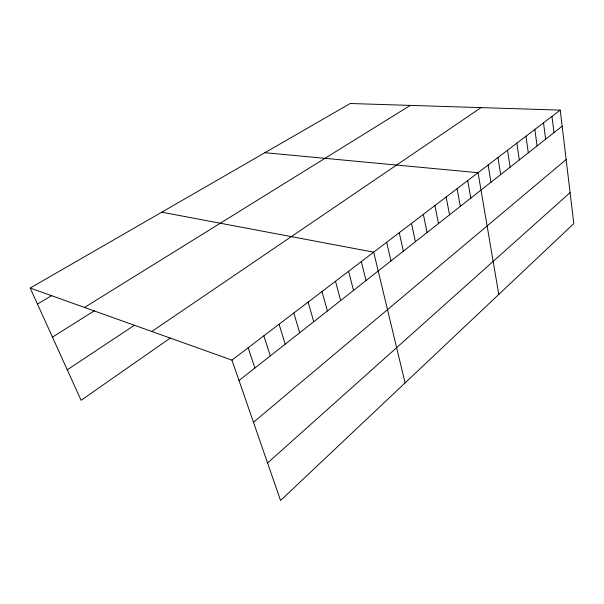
<?xml version="1.0" encoding="UTF-8"?>
<svg xmlns="http://www.w3.org/2000/svg" width="604" height="604" viewBox="0 0 604 604"><rect width="100%" height="100%" fill="white"/><g stroke="black" fill="none" stroke-linecap="round" stroke-linejoin="round"><path stroke-width="0.91" d="M267.572 462.996L570.101 192.631M253.469 422.264L566.137 159.547M239.01 380.52L562.15 126.206M231.944 360.12L560.233 110.117L573.8 223.593L280.558 500.497L231.944 360.12L30.2 288.048L350.214 103.503L560.233 110.117M170.283 338.074L81.087 400.301L30.2 288.048M151.815 331.498L481.041 107.625M67.27 369.814L134.533 325.163M52.442 337.115L94.677 310.584M84.492 307.444L410.305 105.398M37.456 304.054L51.801 295.545M264.907 152.699L478.051 172.699L498.783 294.427M161.759 212.178L373.695 252.17L405.088 382.906M248.146 347.776L254.896 368.017M263.842 335.824L270.29 355.899M279.056 324.242L285.216 344.159M293.808 313.008L299.697 332.759M308.115 302.113L313.748 321.706M322 291.536L327.391 310.969M335.484 281.268L340.641 300.535M348.584 271.294L353.521 290.403M361.32 261.6L366.032 280.55M386.658 242.302L390.969 260.936M399.244 232.714L403.359 251.181M411.475 223.397L415.393 241.706M423.359 214.352L427.096 232.495M434.903 205.556L438.474 223.54M446.137 197.002L449.542 214.835M457.062 188.682L460.316 206.357M467.7 180.581L470.803 198.104M488.138 165.02L490.961 182.234M497.96 157.538L500.648 174.609M507.534 150.253L510.101 167.172M516.865 143.14L519.319 159.924M525.971 136.21L528.304 152.85M534.85 129.445L537.077 145.942M543.517 122.846L545.631 139.207M551.973 116.406L553.989 132.631"/></g></svg>
